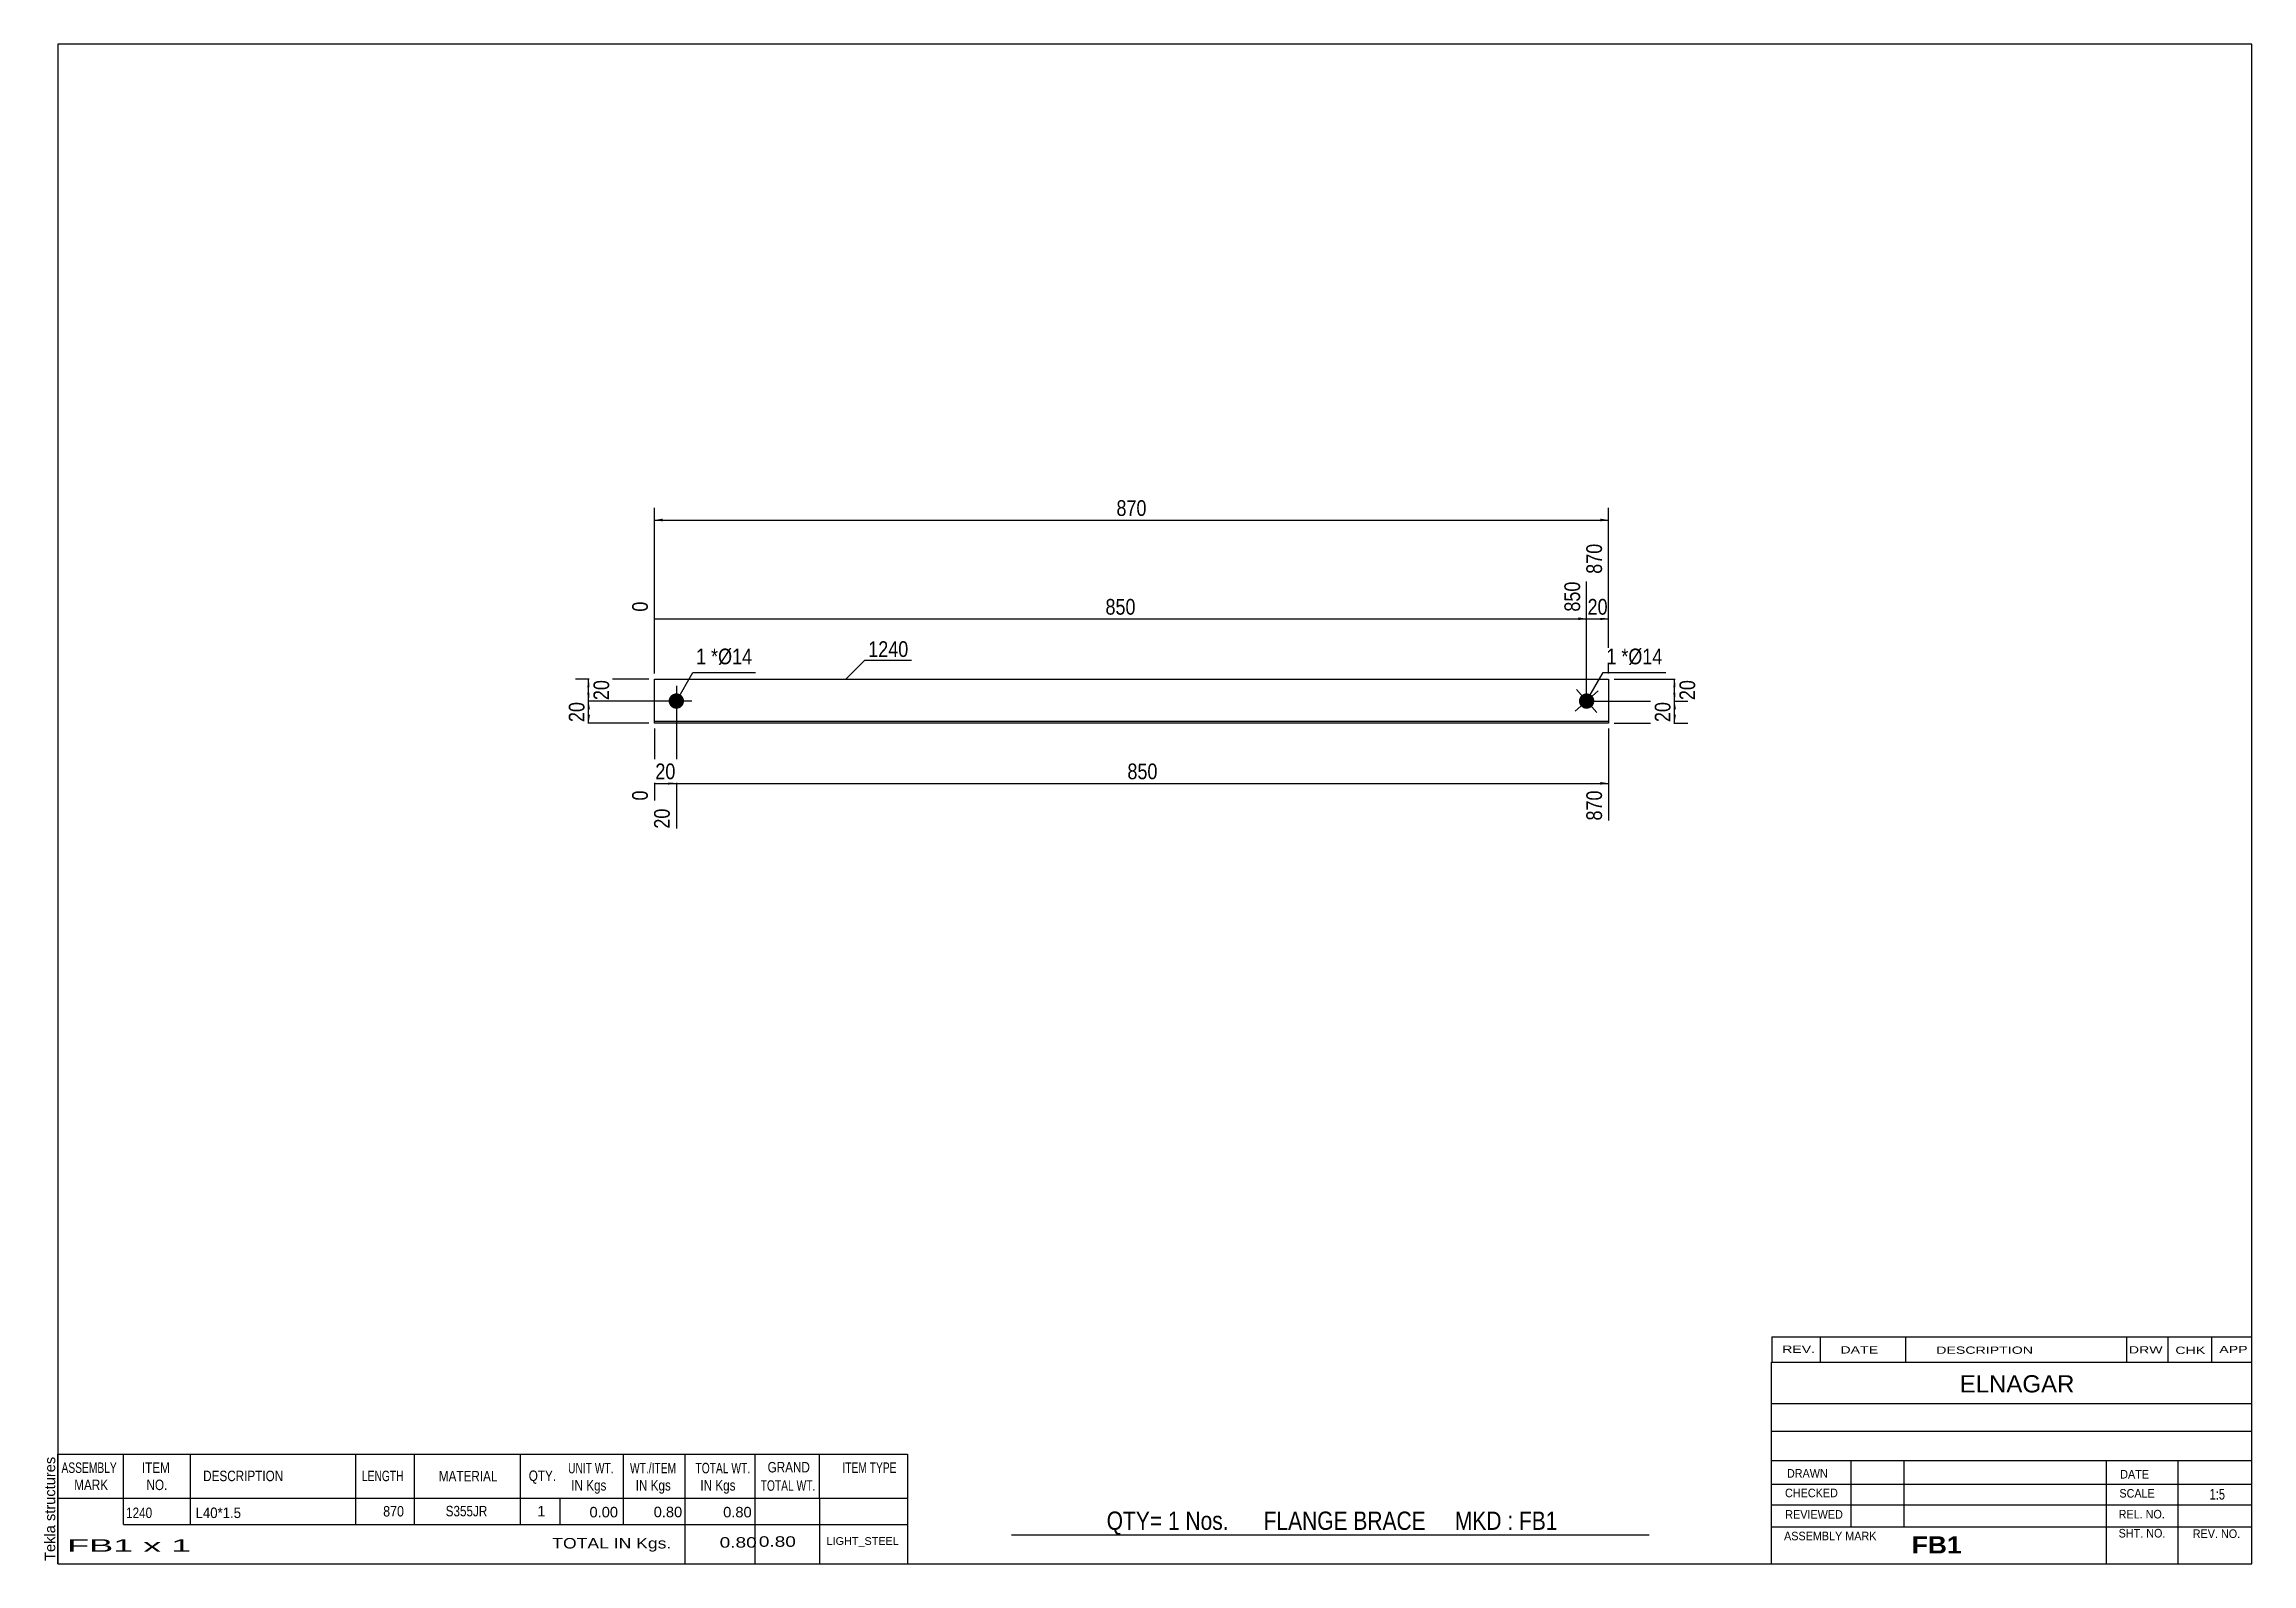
# Model space of a CAD drawing. Header units: millimetres. Extents: x -111 to 291, y -157 to 120.
import ezdxf

# ---------------------------------------------------------------- set-up
doc = ezdxf.new("R2010")
doc.units = ezdxf.units.MM
doc.styles.add('Arial', font='ARIAL.TTF', dxfattribs={"height": 0.2})
doc.styles.add('Arial Bold', font='ARIALBD.TTF', dxfattribs={"height": 0.2})
doc.styles.add('Arial Narrow', font='ARIALN.TTF', dxfattribs={"height": 0.2})

# ---------------------------------------------------------------- blocks, each defined once
blk = doc.blocks.new('Unknown-629080491-1472')
at = {"color": 5, "linetype": 'Continuous'}
for p, q in [((291.25, 119.75), (-108.75, 119.75)), ((-108.75, 119.75), (-108.75, -157.25)), ((291.25, -157.25), (291.25, 119.75)), ((-108.75, -157.25), (291.25, -157.25))]:
    blk.add_line(p, q, dxfattribs=at)
at = {"color": 174, "linetype": 'Continuous', "style": 'Arial'}
blk.add_text('Tekla structures', height=1.9102, rotation=90, dxfattribs=at).set_placement((-109.25, -156.75))
blk = doc.blocks.new('Part-629080491-1227 - 1212')
at = {"color": 2, "linetype": 'Continuous'}
for p, q in [((0, -4), (0, 4)), ((0, 4), (173.97, 4)), ((173.97, 4), (173.97, -4)), ((173.97, -3.7), (0, -3.7)), ((173.97, -4), (0, -4))]:
    blk.add_line(p, q, dxfattribs=at)
blk = doc.blocks.new('Bolt-629080491-1228 - 1212')
at = {"linetype": 'Continuous'}
blk.add_hatch(color=3, dxfattribs=at).paths.add_polyline_path([(168.91, -0.92, -1), (171.02, 0.92, -1)])
at = {"color": 3, "linetype": 'Continuous'}
for p, q in [((172.08, 1.84), (167.86, -1.84)), ((171.81, -2.11), (168.13, 2.11))]:
    blk.add_line(p, q, dxfattribs=at)
blk = doc.blocks.new('Bolt-629080491-1229 - 1212')
at = {"linetype": 'Continuous'}
blk.add_hatch(color=3, dxfattribs=at).paths.add_polyline_path([(4, -1.4, -1), (4, 1.4, -1)])
at = {"color": 3, "linetype": 'Continuous'}
for p, q in [((6.8, 0), (1.2, 0)), ((4, 2.8), (4, -2.8))]:
    blk.add_line(p, q, dxfattribs=at)
blk = doc.blocks.new('StraightDimension-629080491-1233 - 1212')
at = {"linetype": 'Continuous'}
blk.add_hatch(color=7, dxfattribs=at).paths.add_polyline_path([(172.47, 15.25), (173.97, 15), (172.47, 14.75)])
at = {"color": 7, "linetype": 'Continuous'}
for p, q in [((173.97, 5), (173.97, 28.68)), ((169.97, 1), (169.97, 21.78)), ((169.97, 15), (173.97, 15))]:
    blk.add_line(p, q, dxfattribs=at)
at = {"color": 0, "linetype": 'Continuous'}
blk.add_wipeout([(173.37, 29.28), (169.17, 29.28), (169.17, 22.6), (173.37, 22.6)], dxfattribs=at)
at = {"color": 0}
blk.add_wipeout([(174.4, 15.15), (174.4, 19.35), (169.54, 19.35), (169.54, 15.15)], dxfattribs=at)
at = {"color": 3, "linetype": 'Continuous', "style": 'Arial Narrow'}
blk.add_text('870', height=2.863, rotation=90.0002, dxfattribs=at).set_placement((172.77, 23.2))
at = {"color": 3, "style": 'Arial Narrow'}
blk.add_text('20', height=2.863, dxfattribs=at).set_placement((170.14, 15.75))
blk = doc.blocks.new('StraightDimension-629080491-1234 - 1212')
at = {"linetype": 'Continuous'}
blk.add_hatch(color=7, dxfattribs=at).paths.add_polyline_path([(168.47, 15.25), (169.97, 15), (168.47, 14.75)])
at = {"color": 7, "linetype": 'Continuous'}
for p, q in [((169.97, 1), (169.97, 21.78)), ((0, 5), (0, 18.13)), ((0, 15), (169.97, 15))]:
    blk.add_line(p, q, dxfattribs=at)
at = {"color": 0, "linetype": 'Continuous'}
for points in [[(169.37, 22.38), (165.17, 22.38), (165.17, 15.7), (169.37, 15.7)], [(-0.6, 18.73), (-4.8, 18.73), (-4.8, 15.7), (-0.6, 15.7)]]:
    blk.add_wipeout(points, dxfattribs=at)
at = {"color": 0}
blk.add_wipeout([(88.33, 15.15), (88.33, 19.35), (81.64, 19.35), (81.64, 15.15)], dxfattribs=at)
at = {"color": 3, "linetype": 'Continuous', "style": 'Arial Narrow'}
for s, height, p in [('850', 2.863, (168.77, 16.3)), ('0', 2.86, (-1.2, 16.3))]:
    blk.add_text(s, height=height, rotation=90.0002, dxfattribs=at).set_placement(p)
at = {"color": 3, "style": 'Arial Narrow'}
blk.add_text('850', height=2.863, dxfattribs=at).set_placement((82.24, 15.75))
blk = doc.blocks.new('StraightDimension-629080491-1242 - 1212')
at = {"linetype": 'Continuous'}
blk.add_hatch(color=7, dxfattribs=at).paths.add_polyline_path([(172.47, -14.75), (173.97, -15), (172.47, -15.25)])
at = {"color": 7, "linetype": 'Continuous'}
for p, q in [((4, -1), (4, -23.26)), ((173.97, -5), (173.97, -21.78)), ((4, -15), (173.97, -15))]:
    blk.add_line(p, q, dxfattribs=at)
at = {"color": 0}
blk.add_wipeout([(92.33, -14.85), (92.33, -10.65), (85.64, -10.65), (85.64, -14.85)], dxfattribs=at)
at = {"color": 0, "linetype": 'Continuous'}
blk.add_wipeout([(173.37, -15.7), (169.17, -15.7), (169.17, -22.38), (173.37, -22.38)], dxfattribs=at)
at = {"color": 3, "style": 'Arial Narrow'}
blk.add_text('850', height=2.863, dxfattribs=at).set_placement((86.24, -14.25))
at = {"color": 3, "linetype": 'Continuous', "style": 'Arial Narrow'}
blk.add_text('870', height=2.863, rotation=90.0002, dxfattribs=at).set_placement((172.77, -21.78))
blk = doc.blocks.new('StraightDimension-629080491-1243 - 1212')
at = {"linetype": 'Continuous'}
blk.add_hatch(color=7, dxfattribs=at).paths.add_polyline_path([(2.5, -14.75), (4, -15), (2.5, -15.25)])
at = {"color": 7, "linetype": 'Continuous'}
for p, q in [((4, -1), (4, -23.26)), ((0, -5), (0, -18.13)), ((0, -15), (4, -15))]:
    blk.add_line(p, q, dxfattribs=at)
at = {"color": 0}
blk.add_wipeout([(4.43, -14.85), (4.43, -10.65), (-0.43, -10.65), (-0.43, -14.85)], dxfattribs=at)
at = {"color": 0, "linetype": 'Continuous'}
blk.add_wipeout([(3.4, -19), (-0.8, -19), (-0.8, -23.86), (3.4, -23.86)], dxfattribs=at)
blk.add_wipeout([(-0.6, -15.7), (-4.8, -15.7), (-4.8, -18.73), (-0.6, -18.73)], dxfattribs=at)
at = {"color": 3, "style": 'Arial Narrow'}
blk.add_text('20', height=2.863, dxfattribs=at).set_placement((0.17, -14.25))
at = {"color": 3, "linetype": 'Continuous', "style": 'Arial Narrow'}
for s, height, p in [('0', 2.86, (-1.2, -18.13)), ('20', 2.863, (2.8, -23.26))]:
    blk.add_text(s, height=height, rotation=90.0002, dxfattribs=at).set_placement(p)
blk = doc.blocks.new('StraightDimension-629080491-1252 - 1212')
at = {"linetype": 'Continuous'}
for points in [[(1.5, 32.75), (0, 33), (1.5, 33.25)], [(172.47, 33.25), (173.97, 33), (172.47, 32.75)]]:
    blk.add_hatch(color=7, dxfattribs=at).paths.add_polyline_path(points)
at = {"color": 7, "linetype": 'Continuous'}
for p, q in [((0, 5), (0, 35.25)), ((0, 33), (173.97, 33)), ((173.97, 5), (173.97, 35.25))]:
    blk.add_line(p, q, dxfattribs=at)
at = {"color": 0}
blk.add_wipeout([(90.33, 33.15), (90.33, 37.35), (83.64, 37.35), (83.64, 33.15)], dxfattribs=at)
at = {"color": 3, "style": 'Arial Narrow'}
blk.add_text('870', height=2.863, dxfattribs=at).set_placement((84.24, 33.75))
blk = doc.blocks.new('StraightDimension-629080491-1256 - 1212')
at = {"linetype": 'Continuous'}
for points in [[(-12.25, 2.5), (-12, 4), (-11.75, 2.5)], [(-11.75, 1.5), (-12, 0), (-12.25, 1.5)]]:
    blk.add_hatch(color=7, dxfattribs=at).paths.add_polyline_path(points)
at = {"color": 7, "linetype": 'Continuous'}
for p, q in [((-1, 4), (-14.4, 4)), ((3, 0), (-14.4, 0)), ((-12, 0), (-12, 4))]:
    blk.add_line(p, q, dxfattribs=at)
at = {"color": 0}
blk.add_wipeout([(-7.65, 4.43), (-11.85, 4.43), (-11.85, -0.43), (-7.65, -0.43)], dxfattribs=at)
at = {"color": 3, "style": 'Arial Narrow'}
blk.add_text('20', height=2.863, rotation=90.0002, dxfattribs=at).set_placement((-8.25, 0.17))
blk = doc.blocks.new('StraightDimension-629080491-1257 - 1212')
at = {"linetype": 'Continuous'}
for points in [[(-12.25, -1.5), (-12, 0), (-11.75, -1.5)], [(-11.75, -2.5), (-12, -4), (-12.25, -2.5)]]:
    blk.add_hatch(color=7, dxfattribs=at).paths.add_polyline_path(points)
at = {"color": 7, "linetype": 'Continuous'}
for p, q in [((3, 0), (-14.25, 0)), ((-12, -4), (-12, 0)), ((-1, -4), (-14.25, -4))]:
    blk.add_line(p, q, dxfattribs=at)
at = {"color": 0}
blk.add_wipeout([(-12.15, 0.43), (-16.35, 0.43), (-16.35, -4.43), (-12.15, -4.43)], dxfattribs=at)
at = {"color": 3, "style": 'Arial Narrow'}
blk.add_text('20', height=2.863, rotation=90.0002, dxfattribs=at).set_placement((-12.75, -3.83))
blk = doc.blocks.new('StraightDimension-629080491-1266 - 1212')
at = {"linetype": 'Continuous'}
for points in [[(185.75, 2.5), (186, 4), (186.25, 2.5)], [(186.25, 1.5), (186, 0), (185.75, 1.5)]]:
    blk.add_hatch(color=7, dxfattribs=at).paths.add_polyline_path(points)
at = {"color": 7, "linetype": 'Continuous'}
for p, q in [((170.97, 0), (188.25, 0)), ((174.97, 4), (188.25, 4)), ((186, 0), (186, 4))]:
    blk.add_line(p, q, dxfattribs=at)
at = {"color": 0}
blk.add_wipeout([(190.35, 4.43), (186.15, 4.43), (186.15, -0.43), (190.35, -0.43)], dxfattribs=at)
at = {"color": 3, "style": 'Arial Narrow'}
blk.add_text('20', height=2.863, rotation=90.0002, dxfattribs=at).set_placement((189.75, 0.17))
blk = doc.blocks.new('StraightDimension-629080491-1267 - 1212')
at = {"linetype": 'Continuous'}
for points in [[(185.75, -1.5), (186, 0), (186.25, -1.5)], [(186.25, -2.5), (186, -4), (185.75, -2.5)]]:
    blk.add_hatch(color=7, dxfattribs=at).paths.add_polyline_path(points)
at = {"color": 7, "linetype": 'Continuous'}
for p, q in [((170.97, 0), (188.4, 0)), ((186, -4), (186, 0)), ((174.97, -4), (188.4, -4))]:
    blk.add_line(p, q, dxfattribs=at)
at = {"color": 0}
blk.add_wipeout([(185.85, 0.43), (181.65, 0.43), (181.65, -4.43), (185.85, -4.43)], dxfattribs=at)
at = {"color": 3, "style": 'Arial Narrow'}
blk.add_text('20', height=2.863, rotation=90.0002, dxfattribs=at).set_placement((185.25, -3.83))
blk = doc.blocks.new('CBS_BOM-629080491-1483')
at = {"color": 7, "linetype": 'Continuous'}
for p, q in [((-108.78, -145.28), (-108.78, -137.28)), ((-108.78, -137.28), (46.14, -137.28)), ((-96.78, -145.28), (-96.78, -137.28)), ((-84.59, -145.28), (-84.59, -137.28)), ((-54.43, -145.28), (-54.43, -137.28)), ((-43.75, -145.28), (-43.75, -137.28)), ((-24.43, -145.28), (-24.43, -137.28)), ((-5.63, -145.28), (-5.63, -137.28)), ((5.58, -145.28), (5.58, -137.28)), ((18.37, -145.28), (18.37, -137.28)), ((30.12, -145.28), (30.12, -137.28)), ((46.14, -137.29), (46.14, -145.27)), ((-108.78, -145.28), (46.14, -145.28)), ((-108.78, -150.08), (-108.78, -145.28)), ((-96.78, -150.08), (-96.78, -145.28)), ((-84.59, -150.08), (-84.59, -145.28)), ((-54.43, -150.08), (-54.43, -145.28)), ((-43.75, -150.08), (-43.75, -145.28)), ((-24.43, -150.08), (-24.43, -145.28)), ((-17.17, -150.08), (-17.17, -145.28)), ((-5.63, -150.08), (-5.63, -145.28)), ((5.58, -150.08), (5.58, -145.28)), ((18.37, -150.08), (18.37, -145.28)), ((30.14, -150.08), (30.14, -145.28)), ((46.14, -145.28), (46.14, -150.08)), ((-108.78, -157.28), (-108.78, -150.1)), ((-96.78, -150.08), (46.14, -150.08)), ((5.58, -157.28), (5.58, -150.1)), ((18.37, -157.28), (18.37, -150.1)), ((30.18, -157.28), (30.18, -150.1)), ((46.14, -150.08), (46.14, -157.28)), ((-108.78, -157.28), (46.14, -157.28))]:
    blk.add_line(p, q, dxfattribs=at)
at = {"color": 3, "linetype": 'Continuous', "style": 'Arial'}
for s, height, width, p in [('ASSEMBLY', 1.91, 0.7, (-108.1, -140.71)), ('ITEM', 1.91, 0.8, (-93.45, -140.71)), ('DESCRIPTION', 1.9102, 0.8, (-82.27, -142.21)), ('LENGTH', 1.91, 0.7, (-53.32, -142.21)), ('MATERIAL', 1.91, 0.8, (-39.3, -142.26)), ('QTY.', 1.91, 0.8, (-22.91, -142.18)), ('UNIT WT.', 1.91, 0.7, (-15.74, -140.78)), ('WT./ITEM', 1.91, 0.7, (-4.45, -140.78)), ('TOTAL WT.', 1.91, 0.7, (7.49, -140.78)), ('GRAND', 1.91, 0.8, (20.64, -140.62)), ('ITEM TYPE', 1.91, 0.7, (34.28, -140.7)), ('MARK', 1.91, 0.8, (-105.78, -143.84)), ('NO.', 1.91, 0.8, (-92.6, -143.84)), ('IN Kgs', 1.91, 0.8, (-15.16, -143.92)), ('IN Kgs', 1.91, 0.8, (-3.41, -143.92)), ('IN Kgs', 1.91, 0.8, (8.38, -143.92)), ('TOTAL WT.', 1.91, 0.7, (19.38, -143.96))]:
    blk.add_text(s, height=height, dxfattribs=dict(at, width=width)).set_placement(p)
at = {"color": 7, "linetype": 'Continuous', "style": 'Arial'}
for s, width, p in [('1240', 0.8, (-96.32, -148.93)), ('L40*1.5', 0.9, (-83.65, -148.93)), ('870', 0.85, (-49.45, -148.65)), ('S355JR', 0.8, (-38.06, -148.62))]:
    blk.add_text(s, height=1.91, dxfattribs=dict(at, width=width)).set_placement(p)
for s, p in [('1', (-21.34, -148.62)), ('0.00', (-11.83, -148.81)), ('0.80', (-0.13, -148.78)), ('0.80', (12.54, -148.81))]:
    blk.add_text(s, height=1.91, dxfattribs=at).set_placement(p)
at = {"color": 6, "linetype": 'Continuous', "style": 'Arial'}
for s, height, width, p in [('FB1 x 1', 2.292, 2.05, (-107.06, -155.09)), ('TOTAL IN Kgs.', 1.9102, 1.2, (-18.62, -154.48)), ('0.80', 1.91, 1.3, (11.9, -154.33)), ('0.80', 1.91, 1.3, (19.04, -154.17))]:
    blk.add_text(s, height=height, dxfattribs=dict(at, width=width)).set_placement(p)
blk.add_text('LIGHT_STEEL', height=1.4135, dxfattribs=at).set_placement((31.39, -153.83))
blk = doc.blocks.new('CBS_CALLOFF-629080491-1484')
at = {"color": 7, "linetype": 'Continuous'}
blk.add_line((65.13, -151.98), (181.36, -152), dxfattribs=at)
at = {"color": 3, "linetype": 'Continuous', "style": 'Arial Narrow'}
blk.add_text('QTY= 1 Nos.      FLANGE BRACE     MKD : FB1', height=3.3405, dxfattribs=at).set_placement((82.46, -151.09))
blk = doc.blocks.new('CBS_NAME_BLOG-629080491-1485')
at = {"color": 7, "linetype": 'Continuous'}
for p, q in [((203.66, -120.5), (291.18, -120.5)), ((203.66, -157.21), (203.66, -120.5)), ((203.66, -128.04), (291.18, -128.04)), ((203.73, -133.09), (291.25, -133.09)), ((203.66, -138.46), (291.18, -138.46)), ((218.18, -150.57), (218.18, -138.47)), ((227.87, -150.54), (227.87, -138.47)), ((264.78, -157.21), (264.78, -138.48)), ((277.83, -157.21), (277.83, -138.47)), ((203.67, -142.76), (291.25, -142.74)), ((203.66, -146.51), (291.18, -146.51)), ((203.66, -150.55), (291.18, -150.55)), ((203.66, -157.25), (291.25, -157.25))]:
    blk.add_line(p, q, dxfattribs=at)
at = {"color": 3, "linetype": 'Continuous', "style": 'Arial'}
blk.add_text('ELNAGAR', height=3.133, dxfattribs=at).set_placement((237.98, -126.03))
at = {"color": 3, "linetype": 'Continuous'}
for s, height, style, width, p in [('DRAWN', 1.566, 'Arial', 0.9, (206.49, -141.57)), ('DATE', 1.566, 'Arial', 0.9, (267.25, -141.73)), ('CHECKED', 1.566, 'Arial', 0.9, (206.14, -145.14)), ('SCALE', 1.566, 'Arial', 0.9, (267.1, -145.21)), ('1:5', 1.957, 'Arial Narrow', 0.9, (283.55, -145.57)), ('REVIEWED', 1.566, 'Arial', 0.9, (206.18, -149.06)), ('REL. NO.', 1.566, 'Arial', 0.9, (266.96, -149.01)), ('ASSEMBLY MARK', 1.5663, 'Arial', 0.9, (205.96, -152.99)), ('FB1', 3.131, 'Arial Bold', 1.1, (229.24, -155.39)), ('SHT. NO.', 1.566, 'Arial', 0.9, (266.96, -152.48)), ('REV. NO.', 1.566, 'Arial', 0.9, (280.48, -152.57))]:
    blk.add_text(s, height=height, dxfattribs=dict(at, style=style, width=width)).set_placement(p)
blk = doc.blocks.new('CBS_REVISION-629080491-1486')
at = {"color": 7, "linetype": 'Continuous'}
for p, q in [((203.74, -115.87), (291.24, -115.87)), ((203.74, -115.87), (203.74, -120.5)), ((212.54, -115.87), (212.54, -120.5)), ((228.13, -115.87), (228.13, -120.44)), ((268.39, -115.87), (268.39, -120.5)), ((275.93, -115.87), (275.93, -120.5)), ((283.88, -115.87), (283.88, -120.5)), ((203.74, -120.5), (291.24, -120.5))]:
    blk.add_line(p, q, dxfattribs=at)
at = {"color": 7, "style": 'Arial Narrow', "width": 1.7}
for s, height, p in [('REV.', 1.326, (205.6, -118.82)), ('DATE', 1.326, (216.23, -118.94)), ('DESCRIPTION', 1.3257, (233.71, -118.99)), ('DRW', 1.326, (268.82, -118.93)), ('CHK', 1.326, (277.31, -119.02)), ('APP', 1.326, (285.31, -118.87))]:
    blk.add_text(s, height=height, dxfattribs=at).set_placement(p)
blk = doc.blocks.new('Mark-629080491-1276 - 1212')
at = {"color": 0}
blk.add_wipeout([(175.4, 6.7), (175.4, 9.7), (173.57, 9.7), (173.57, 6.7)], dxfattribs=at)
blk.add_wipeout([(175.4, 6.7), (175.4, 9.7), (173.57, 9.7), (173.57, 6.7)], dxfattribs=at)
at = {"color": 7, "linetype": 'Continuous'}
blk.add_line((169.97, 0), (172.97, 5.2), dxfattribs=at)
at = {"color": 0}
blk.add_wipeout([(177.57, 6.7), (177.57, 9.7), (176.3, 9.7), (176.3, 6.7)], dxfattribs=at)
blk.add_wipeout([(177.57, 6.7), (177.57, 9.7), (176.3, 9.7), (176.3, 6.7)], dxfattribs=at)
at = {"color": 3, "style": 'Arial Narrow'}
blk.add_text('1', height=2.86, dxfattribs=at).set_placement((173.57, 6.7))
at = {"color": 0}
blk.add_wipeout([(183.79, 6.7), (183.79, 9.7), (177.57, 9.7), (177.57, 6.7)], dxfattribs=at)
blk.add_wipeout([(183.79, 6.7), (183.79, 9.7), (177.57, 9.7), (177.57, 6.7)], dxfattribs=at)
at = {"color": 7, "linetype": 'Continuous'}
blk.add_line((172.97, 5.2), (184.39, 5.2), dxfattribs=at)
at = {"color": 3, "style": 'Arial Narrow'}
for s, height, p in [('*', 2.86, (176.3, 6.7)), ('Ø14', 2.863, (177.57, 6.7))]:
    blk.add_text(s, height=height, dxfattribs=at).set_placement(p)
blk = doc.blocks.new('Mark-629080491-1277 - 1212')
at = {"color": 0}
blk.add_wipeout([(9.43, 6.7), (9.43, 9.7), (7.6, 9.7), (7.6, 6.7)], dxfattribs=at)
blk.add_wipeout([(9.43, 6.7), (9.43, 9.7), (7.6, 9.7), (7.6, 6.7)], dxfattribs=at)
at = {"color": 7, "linetype": 'Continuous'}
blk.add_line((4, 0), (7, 5.2), dxfattribs=at)
at = {"color": 0}
blk.add_wipeout([(11.61, 6.7), (11.61, 9.7), (10.33, 9.7), (10.33, 6.7)], dxfattribs=at)
blk.add_wipeout([(11.61, 6.7), (11.61, 9.7), (10.33, 9.7), (10.33, 6.7)], dxfattribs=at)
at = {"color": 3, "style": 'Arial Narrow'}
blk.add_text('1', height=2.86, dxfattribs=at).set_placement((7.6, 6.7))
at = {"color": 0}
blk.add_wipeout([(17.82, 6.7), (17.82, 9.7), (11.61, 9.7), (11.61, 6.7)], dxfattribs=at)
blk.add_wipeout([(17.82, 6.7), (17.82, 9.7), (11.61, 9.7), (11.61, 6.7)], dxfattribs=at)
at = {"color": 7, "linetype": 'Continuous'}
blk.add_line((7, 5.2), (18.42, 5.2), dxfattribs=at)
at = {"color": 3, "style": 'Arial Narrow'}
for s, height, p in [('*', 2.86, (10.33, 6.7)), ('Ø14', 2.863, (11.61, 6.7))]:
    blk.add_text(s, height=height, dxfattribs=at).set_placement(p)
blk = doc.blocks.new('Mark-629080491-1273 - 1212')
at = {"color": 0}
blk.add_wipeout([(46.3, 8.04), (46.3, 11.04), (38.99, 11.04), (38.99, 8.04)], dxfattribs=at)
blk.add_wipeout([(46.3, 8.04), (46.3, 11.04), (38.99, 11.04), (38.99, 8.04)], dxfattribs=at)
at = {"color": 7, "linetype": 'Continuous'}
for p, q in [((34.85, 3.9), (38.39, 7.44)), ((38.39, 7.44), (46.9, 7.44))]:
    blk.add_line(p, q, dxfattribs=at)
at = {"color": 3, "style": 'Arial Narrow'}
blk.add_text('1240', height=2.863, dxfattribs=at).set_placement((38.99, 8.04))

msp = doc.modelspace()

# ---------------------------------------------------------------- block references
for name in ['Unknown-629080491-1472', 'Part-629080491-1227 - 1212', 'Bolt-629080491-1229 - 1212', 'Bolt-629080491-1228 - 1212', 'CBS_REVISION-629080491-1486', 'CBS_NAME_BLOG-629080491-1485', 'CBS_BOM-629080491-1483', 'CBS_CALLOFF-629080491-1484']:
    msp.add_blockref(name, (0, 0))

# ---------------------------------------------------------------- next in the draw order: block references
msp.add_blockref('StraightDimension-629080491-1233 - 1212', (0, 0))

# ---------------------------------------------------------------- next in the draw order: block references
msp.add_blockref('StraightDimension-629080491-1234 - 1212', (0, 0))

# ---------------------------------------------------------------- next in the draw order: block references
for name in ['StraightDimension-629080491-1252 - 1212', 'StraightDimension-629080491-1242 - 1212']:
    msp.add_blockref(name, (0, 0))

# ---------------------------------------------------------------- next in the draw order: block references
for name in ['Mark-629080491-1273 - 1212', 'StraightDimension-629080491-1266 - 1212', 'StraightDimension-629080491-1243 - 1212']:
    msp.add_blockref(name, (0, 0))

# ---------------------------------------------------------------- next in the draw order: block references
for name in ['StraightDimension-629080491-1256 - 1212', 'StraightDimension-629080491-1267 - 1212']:
    msp.add_blockref(name, (0, 0))

# ---------------------------------------------------------------- next in the draw order: block references
for name in ['Mark-629080491-1276 - 1212', 'StraightDimension-629080491-1257 - 1212']:
    msp.add_blockref(name, (0, 0))

# ---------------------------------------------------------------- next in the draw order: block references
msp.add_blockref('Mark-629080491-1277 - 1212', (0, 0))

doc.saveas('drawing.dxf')
